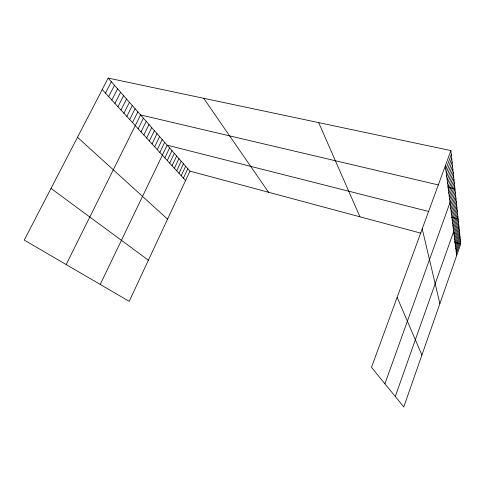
<?xml version="1.0" encoding="UTF-8"?>
<svg xmlns="http://www.w3.org/2000/svg" width="485" height="485" viewBox="0 0 485 485"><rect width="100%" height="100%" fill="white"/><g stroke="black" fill="none" stroke-linecap="round" stroke-linejoin="round"><path stroke-width="0.73" d="M450.898 150.593L460.75 243.894L403.781 406.921L371.486 367.339L450.898 150.593L108.173 78.079L24.25 240.087L129.198 301.349L189.956 171.132L108.173 78.079M455.245 244.046L459.489 231.969M455.548 246.416L459.75 234.437M455.839 248.75L460.01 236.868M456.13 251.042L460.259 239.25M456.415 253.291L460.507 241.591M453.99 234.116L458.398 221.639M454.312 236.668L458.683 224.294M454.633 239.172L458.955 226.901M454.942 241.627L459.228 229.46M452.99 226.168L457.525 213.376M453.329 228.865L457.822 216.183M395.281 396.506L458.113 218.935L451.923 217.365M451.559 214.831L456.282 201.596M451.929 217.747L456.603 204.628M452.287 220.608L456.918 207.598M452.644 223.415L457.228 210.514M450.407 205.719L455.282 192.127M450.801 208.823L455.621 195.346M451.183 211.854L455.955 198.504M449.237 196.455L454.269 182.506M449.625 199.535L454.603 185.706M384.902 383.78L454.936 188.841L448.055 187.228M448.025 186.834L453.214 172.514M448.437 190.108L453.572 175.91M448.843 193.315L453.924 179.238M446.733 176.607L452.093 161.899M447.17 180.087L452.475 165.506M447.6 183.494L452.844 169.047M445.824 169.423L451.305 154.442M446.285 173.054L451.699 158.207M183.415 178.128L187.822 168.701M181.208 175.722L185.658 166.24M176.698 170.805L181.232 161.202M178.971 173.284L183.457 163.742M174.394 168.295L178.971 158.631M169.689 163.16L174.345 153.369M172.06 165.743L176.673 156.018M167.276 160.529L171.981 150.683M100.225 284.434L167.149 145.179L428.958 211.545M164.833 157.867L169.58 147.949M159.832 152.411L164.676 142.366M157.273 149.616L162.16 139.504M154.673 146.779L159.607 136.6M149.344 140.977L154.388 130.659M152.029 143.899L157.019 133.654M146.622 138.001L151.708 127.616M143.851 134.982L148.992 124.524M141.032 131.908L146.234 121.383M66.178 264.561L140.571 114.939L438.519 184.985M138.17 128.792L143.427 118.188M132.496 122.596L137.855 111.853M129.683 119.528L135.097 108.713M126.821 116.412L132.296 105.524M123.917 113.248L129.446 102.286M120.971 110.028L126.555 98.995M117.97 106.761L123.614 95.648M114.927 103.432L120.626 92.247M108.676 96.624L114.502 85.281M111.829 100.055L117.588 88.791M105.475 93.126L111.362 81.71M189.956 171.132L420.98 233.206M454.445 242.197L460.75 243.894M51.016 188.41L148.392 260.215M77.503 137.279L167.555 219.147M102.214 89.573L185.585 180.499M203.658 98.279L268.563 192.254M318.669 122.614L359.937 216.807M397.136 297.329L421.908 355.05M422.217 228.865L439.883 303.604M445.357 165.712L456.694 255.504"/></g></svg>
